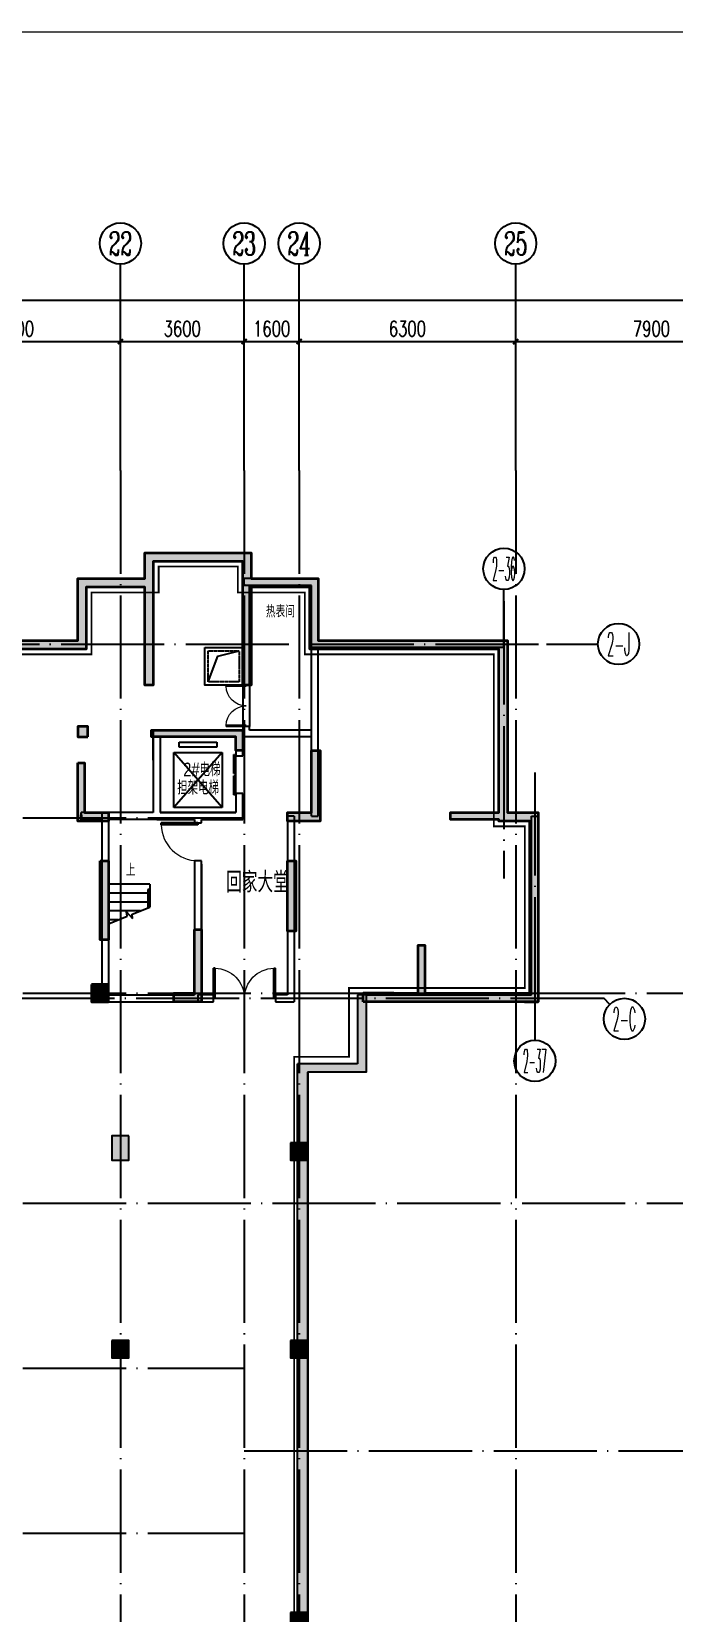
# Model space of a CAD drawing. Extents: x 290727 to 13733020, y 1731457 to 3643100.
# Drawn here: x 586229 to 604900, y 1834724 to 1880676 of the extents above; entities that cross this region are included whole.
import ezdxf
from ezdxf.enums import TextEntityAlignment as Align

# ---------------------------------------------------------------- set-up
doc = ezdxf.new("R2010")
doc.units = 0
doc.header["$LTSCALE"] = 10
for name, pattern in [('ACAD_ISO05W100', [33, 24, -3, 0, -3, 0, -3]), ('DASH', [0.35, 0.25, -0.1]), ('DOTE', [2.42, 2, -0.2, 0.02, -0.2])]:
    doc.linetypes.add(name, pattern=pattern)
doc.layers.get('0').update_dxf_attribs({"linetype": 'CONTINUOUS'})
for name, color, linetype, lineweight in [('_0', 7, 'CONTINUOUS', 15), ('用地红线', 1, 'CONTINUOUS', 13), ('砼墙', 8, 'CONTINUOUS', 35)]:
    doc.layers.add(name, color=color, linetype=linetype, lineweight=lineweight)
for name, color, linetype in [('AXIS', 3, 'CONTINUOUS'), ('AXIS_TEXT', 7, 'CONTINUOUS'), ('COLUMN', 9, 'CONTINUOUS'), ('DIM_SYMB', 3, 'CONTINUOUS'), ('DOTE', 8, 'DOTE'), ('EVTR', 2, 'CONTINUOUS'), ('PROMPT', 1, 'CONTINUOUS'), ('PUB_HATCH', 8, 'CONTINUOUS'), ('PUB_TEXT', 7, 'CONTINUOUS'), ('STAIR', 2, 'CONTINUOUS'), ('WALL', 255, 'CONTINUOUS'), ('WINDOW', 4, 'CONTINUOUS'), ('主楼轴线', 8, 'CONTINUOUS'), ('作业图', 4, 'CONTINUOUS'), ('房间名称', 7, 'CONTINUOUS'), ('文字', 4, 'CONTINUOUS'), ('防火分区示意线', 4, 'CONTINUOUS'), ('防火分区线', 7, 'CONTINUOUS'), ('集水坑', 181, 'DASH')]:
    doc.layers.add(name, color=color, linetype=linetype)
doc.layers.add('DIM_MODI', color=6, linetype='CONTINUOUS', plot=False)
doc.layers.get('0').off()
doc.styles.add('_TCH_AXIS', font='COMPLEX', dxfattribs={"bigfont": 'GBCBIG'})
doc.styles.add('_TCH_DIM', font='SIMPLEX', dxfattribs={"bigfont": 'GBCBIG'})
doc.styles.add('_TCH_DIM_T3', font='SIMPLEX', dxfattribs={"width": 0.705882, "bigfont": 'GBCBIG'})
doc.styles.add('COMPLEX', font='COMPLEX')
doc.styles.add('HNSJY', font='HNSJY-07', dxfattribs={"width": 0.8, "bigfont": 'HNSJY-HZ'})
doc.dimstyles.new('_TCH_ARCH&&150', dxfattribs={"dimtxt": 446.25, "dimasz": 150, "dimexe": 375, "dimexo": 450, "dimgap": 150, "dimtad": 1, "dimdec": 0, "dimzin": 0, "dimdsep": 46, "dimtxsty": '_TCH_DIM_T3', "dimblk": 'ARCHTICK', "dimcen": 0.09, "dimclrt": 7, "dimazin": 2, "dimtfac": 1, "dimtdec": 0, "dimtix": 1, "dimtmove": 2, "dimatfit": 3, "dimfxl": 1, "dimtolj": 1, "dimtzin": 0, "dimarcsym": 0})

# ---------------------------------------------------------------- blocks, each defined once
blk = doc.blocks.new('_AXISO')
blk.add_circle((0, 0), 0.5)
at = {"layer": 'AXIS_TEXT', "style": 'COMPLEX', "width": 1.041667}
blk.add_attdef('A', text='', height=0.56, dxfattribs=at).set_placement((-0.25, -0.28), (0.25, -0.28), align=Align.FIT)
blk = doc.blocks.new('_ArchTick')
at = {"color": 0, "linetype": 'ByBlock', "const_width": 0.4}
blk.add_lwpolyline([(-0.5, -0.5), (0.5, 0.5)], dxfattribs=at)
blk = doc.blocks.new('*D135')
at = {"layer": 'AXIS', "color": 0, "linetype": 'Continuous', "lineweight": -2, "transparency": 16777216}
for p, q in [((16384, 127685), (16384, 132560)), ((235384, 127685), (235384, 132560)), ((16384, 132185), (235384, 132185))]:
    blk.add_line(p, q, dxfattribs=at)
at = {"layer": 'AXIS', "color": 0, "linetype": 'Continuous', "lineweight": -2, "transparency": 16777216, "xscale": 150, "yscale": 150, "zscale": 150, "rotation": 180}
blk.add_blockref('_ArchTick', (16384, 132185), dxfattribs=at)
at = {"layer": 'AXIS', "color": 0, "linetype": 'Continuous', "lineweight": -2, "transparency": 16777216, "xscale": 150, "yscale": 150, "zscale": 150}
blk.add_blockref('_ArchTick', (235384, 132185), dxfattribs=at)
at = {"layer": 'AXIS', "color": 7, "linetype": 'Continuous', "transparency": 16777216, "insert": (125884, 132559), "char_height": 446.2, "attachment_point": 5, "style": '_TCH_DIM_T3'}
blk.add_mtext('\\A1;219000', dxfattribs=at)
blk = doc.blocks.new('*D148')
at = {"layer": 'AXIS', "color": 0, "linetype": 'Continuous', "lineweight": -2, "transparency": 16777216}
for p, q in [((97784, 127685), (97784, 131360)), ((97784, 130985), (103884, 130985)), ((103884, 127685), (103884, 131360))]:
    blk.add_line(p, q, dxfattribs=at)
at = {"layer": 'AXIS', "color": 0, "linetype": 'Continuous', "lineweight": -2, "transparency": 16777216, "xscale": 150, "yscale": 150, "zscale": 150, "rotation": 180}
blk.add_blockref('_ArchTick', (97784, 130985), dxfattribs=at)
at = {"layer": 'AXIS', "color": 0, "linetype": 'Continuous', "lineweight": -2, "transparency": 16777216, "xscale": 150, "yscale": 150, "zscale": 150}
blk.add_blockref('_ArchTick', (103884, 130985), dxfattribs=at)
at = {"layer": 'AXIS', "color": 7, "linetype": 'Continuous', "transparency": 16777216, "insert": (100834, 131359), "char_height": 446.2, "attachment_point": 5, "style": '_TCH_DIM_T3'}
blk.add_mtext('\\A1;6100', dxfattribs=at)
blk = doc.blocks.new('*D149')
at = {"layer": 'AXIS', "color": 0, "linetype": 'Continuous', "lineweight": -2, "transparency": 16777216}
for p, q in [((103884, 127685), (103884, 131360)), ((103884, 130985), (107484, 130985)), ((107484, 127685), (107484, 131360))]:
    blk.add_line(p, q, dxfattribs=at)
at = {"layer": 'AXIS', "color": 0, "linetype": 'Continuous', "lineweight": -2, "transparency": 16777216, "xscale": 150, "yscale": 150, "zscale": 150, "rotation": 180}
blk.add_blockref('_ArchTick', (103884, 130985), dxfattribs=at)
at = {"layer": 'AXIS', "color": 0, "linetype": 'Continuous', "lineweight": -2, "transparency": 16777216, "xscale": 150, "yscale": 150, "zscale": 150}
blk.add_blockref('_ArchTick', (107484, 130985), dxfattribs=at)
at = {"layer": 'AXIS', "color": 7, "linetype": 'Continuous', "transparency": 16777216, "insert": (105684, 131359), "char_height": 446.2, "attachment_point": 5, "style": '_TCH_DIM_T3'}
blk.add_mtext('\\A1;3600', dxfattribs=at)
blk = doc.blocks.new('*D150')
at = {"layer": 'AXIS', "color": 0, "linetype": 'Continuous', "lineweight": -2, "transparency": 16777216}
for p, q in [((107484, 127685), (107484, 131360)), ((107484, 130985), (109084, 130985)), ((109084, 127685), (109084, 131360))]:
    blk.add_line(p, q, dxfattribs=at)
at = {"layer": 'AXIS', "color": 0, "linetype": 'Continuous', "lineweight": -2, "transparency": 16777216, "xscale": 150, "yscale": 150, "zscale": 150, "rotation": 180}
blk.add_blockref('_ArchTick', (107484, 130985), dxfattribs=at)
at = {"layer": 'AXIS', "color": 0, "linetype": 'Continuous', "lineweight": -2, "transparency": 16777216, "xscale": 150, "yscale": 150, "zscale": 150}
blk.add_blockref('_ArchTick', (109084, 130985), dxfattribs=at)
at = {"layer": 'AXIS', "color": 7, "linetype": 'Continuous', "transparency": 16777216, "insert": (108284, 131359), "char_height": 446.2, "attachment_point": 5, "style": '_TCH_DIM_T3'}
blk.add_mtext('\\A1;1600', dxfattribs=at)
blk = doc.blocks.new('*D151')
at = {"layer": 'AXIS', "color": 0, "linetype": 'Continuous', "lineweight": -2, "transparency": 16777216}
for p, q in [((109084, 127685), (109084, 131360)), ((109084, 130985), (115384, 130985)), ((115384, 127685), (115384, 131360))]:
    blk.add_line(p, q, dxfattribs=at)
at = {"layer": 'AXIS', "color": 0, "linetype": 'Continuous', "lineweight": -2, "transparency": 16777216, "xscale": 150, "yscale": 150, "zscale": 150, "rotation": 180}
blk.add_blockref('_ArchTick', (109084, 130985), dxfattribs=at)
at = {"layer": 'AXIS', "color": 0, "linetype": 'Continuous', "lineweight": -2, "transparency": 16777216, "xscale": 150, "yscale": 150, "zscale": 150}
blk.add_blockref('_ArchTick', (115384, 130985), dxfattribs=at)
at = {"layer": 'AXIS', "color": 7, "linetype": 'Continuous', "transparency": 16777216, "insert": (112234, 131359), "char_height": 446.2, "attachment_point": 5, "style": '_TCH_DIM_T3'}
blk.add_mtext('\\A1;6300', dxfattribs=at)
blk = doc.blocks.new('*D152')
at = {"layer": 'AXIS', "color": 0, "linetype": 'Continuous', "lineweight": -2, "transparency": 16777216}
for p, q in [((115384, 127685), (115384, 131360)), ((115384, 130985), (123284, 130985)), ((123284, 127685), (123284, 131360))]:
    blk.add_line(p, q, dxfattribs=at)
at = {"layer": 'AXIS', "color": 0, "linetype": 'Continuous', "lineweight": -2, "transparency": 16777216, "xscale": 150, "yscale": 150, "zscale": 150, "rotation": 180}
blk.add_blockref('_ArchTick', (115384, 130985), dxfattribs=at)
at = {"layer": 'AXIS', "color": 0, "linetype": 'Continuous', "lineweight": -2, "transparency": 16777216, "xscale": 150, "yscale": 150, "zscale": 150}
blk.add_blockref('_ArchTick', (123284, 130985), dxfattribs=at)
at = {"layer": 'AXIS', "color": 7, "linetype": 'Continuous', "transparency": 16777216, "insert": (119334, 131359), "char_height": 446.2, "attachment_point": 5, "style": '_TCH_DIM_T3'}
blk.add_mtext('\\A1;7900', dxfattribs=at)
blk = doc.blocks.new('$DorLib2D$00000001')
for p, q in [((0.45, 0.975), (0.5, 0.975)), ((0.45, 0), (0.45, 0.975)), ((0.5, 0), (0.5, 0.975)), ((0.5, 0), (0.45, 0))]:
    blk.add_line(p, q)
at = {"lineweight": 13}
blk.add_arc((0.475, 0), 0.975, 91.4693, 180, dxfattribs=at)
blk = doc.blocks.new('$DorLib2D$00000127')
at = {"color": 0, "linetype": 'Continuous'}
for p, q in [((-0.033, 0.795, -93.75), (-0.533, 0.795, -93.75)), ((-0.533, 0.795, -93.75), (-0.533, 0.69, -93.75)), ((-0.033, 0.69, -93.75), (-0.533, 0.69, -93.75)), ((0.5, 0.5, -93.75), (-0.5, 0.5, -93.75)), ((-0.033, 0.795, -93.75), (-0.033, 0.69, -93.75)), ((0.033, 0.795, -93.75), (0.033, 0.69, -93.75)), ((0.533, 0.795, -93.75), (0.033, 0.795, -93.75)), ((0.533, 0.69, -93.75), (0.033, 0.69, -93.75)), ((0.533, 0.795, -93.75), (0.533, 0.69, -93.75))]:
    blk.add_line(p, q, dxfattribs=at)
blk = doc.blocks.new('$DorLib2D$00000002')
for p, q in [((-0.5, 0), (-0.5, 0.4875)), ((-0.475, 0.4875), (-0.5, 0.4875)), ((-0.475, 0), (-0.475, 0.4875)), ((0.475, 0), (0.475, 0.4875)), ((0.475, 0.4875), (0.5, 0.4875)), ((0.5, 0), (0.5, 0.4875)), ((-0.5, 0), (-0.475, 0)), ((0.5, 0), (0.475, 0))]:
    blk.add_line(p, q)
at = {"lineweight": 13}
for centre, start, end in [((-0.4875, 0), 0, 88.53072), ((0.4875, 0), 91.46928, 180)]:
    blk.add_arc(centre, 0.4875, start, end, dxfattribs=at)
blk = doc.blocks.new('A$C26CF02E8')
at = {"layer": '用地红线', "color": 1, "linetype": 'ACAD_ISO05W100', "ltscale": 0.1}
blk.add_lwpolyline([(15026, 140864), (243102, 140866), (258103, 125865), (258104, 39), (205527, 36), (8170, 25), (26, 25), (26, 10201), (25, 125862)], close=True, dxfattribs=at)
blk = doc.blocks.new('_FZH')
blk.add_lwpolyline([(-0.5, -0.5), (0.5, -0.5), (0.5, 0.5), (-0.5, 0.5)], close=True)
at = {"layer": 'PUB_HATCH'}
blk.add_solid([(-0.5, -0.5), (0.5, -0.5), (-0.5, 0.5), (0.5, 0.5)], dxfattribs=at)
blk = doc.blocks.new('A$C55C93FC2')
at = {"layer": 'AXIS', "linetype": 'Continuous'}
for p, q in [((103884.1, 127235.5), (103884.1, 133235.5)), ((107484.1, 127235.5), (107484.1, 133235.5)), ((109084.1, 127235.5), (109084.1, 133235.5)), ((115384.1, 127235.5), (115384.1, 133235.5))]:
    blk.add_line(p, q, dxfattribs=at)
at = {"layer": 'DOTE', "linetype": 'DOTE', "ltscale": 150}
for p, q in [((103884.1, 127235.5), (103884.1, 58602.6)), ((107484.1, 127235.5), (107484.1, 12200)), ((109084.1, 127235.5), (109084.1, 79426.6)), ((115384.1, 127235.5), (115384.1, 12200)), ((10299.5, 117142.4), (107472.3, 117142.4)), ((10299.5, 112042.4), (252290.8, 112042.4)), ((10299.5, 105942.4), (252290.8, 105942.4)), ((10299.5, 101142.4), (107472.3, 101142.4)), ((107484.1, 98742.4), (252290.8, 98742.4)), ((10299.5, 96342.4), (107472.3, 96342.4))]:
    blk.add_line(p, q, dxfattribs=at)
at = {"layer": 'AXIS', "linetype": 'Continuous'}
ref = blk.add_blockref('_AXISO', (103884.1, 133835.5), dxfattribs=dict(at, xscale=1200, yscale=1200, zscale=1200))
ref.add_attrib('A', '22', dxfattribs={"layer": 'AXIS_TEXT', "linetype": 'Continuous', "height": 678.82, "style": '_TCH_AXIS', "width": 0.617647}).set_placement((103544.7, 133496.1), (104223.5, 133496.1), align=Align.FIT)
ref = blk.add_blockref('_AXISO', (107484.1, 133835.5), dxfattribs=dict(at, xscale=1200, yscale=1200, zscale=1200))
ref.add_attrib('A', '23', dxfattribs={"layer": 'AXIS_TEXT', "linetype": 'Continuous', "height": 678.82, "style": '_TCH_AXIS', "width": 0.617647}).set_placement((107144.7, 133496.1), (107823.5, 133496.1), align=Align.FIT)
ref = blk.add_blockref('_AXISO', (109084.1, 133835.5), dxfattribs=dict(at, xscale=1200, yscale=1200, zscale=1200))
ref.add_attrib('A', '24', dxfattribs={"layer": 'AXIS_TEXT', "linetype": 'Continuous', "height": 678.82, "style": '_TCH_AXIS', "width": 0.583333}).set_placement((108744.7, 133496.1), (109423.5, 133496.1), align=Align.FIT)
ref = blk.add_blockref('_AXISO', (115384.1, 133835.5), dxfattribs=dict(at, xscale=1200, yscale=1200, zscale=1200))
ref.add_attrib('A', '25', dxfattribs={"layer": 'AXIS_TEXT', "linetype": 'Continuous', "height": 678.82, "style": '_TCH_AXIS', "width": 0.617647}).set_placement((115044.7, 133496.1), (115723.5, 133496.1), align=Align.FIT)
for p1, p2, distance, picture, middle in [((16384.1, 127235.5), (235384.4, 127235.5), 4950, '*D135', (125884.3, 132558.6)), ((97784.1, 127235.5), (103884.1, 127235.5), 3750, '*D148', (100834.1, 131358.6)), ((103884.1, 127235.5), (107484.1, 127235.5), 3750, '*D149', (105684.1, 131358.6)), ((107484.1, 127235.5), (109084.1, 127235.5), 3750, '*D150', (108284.1, 131358.6)), ((109084.1, 127235.5), (115384.1, 127235.5), 3750, '*D151', (112234.1, 131358.6)), ((115384.1, 127235.5), (123284.1, 127235.5), 3750, '*D152', (119334.1, 131358.6))]:
    dim = blk.add_aligned_dim(p1=p1, p2=p2, distance=distance, dimstyle='_TCH_ARCH&&150', dxfattribs=at)
    dim.commit()
    dim.dimension.update_dxf_attribs({"geometry": picture, "text_midpoint": middle})
blk = doc.blocks.new('车库建筑作业图')
at = {"layer": '_0'}
h = blk.add_hatch(color=8, dxfattribs=at)
h.dxf.hatch_style = 1
h.paths.add_polyline_path([(600970, 2238230), (595870, 2238230), (595870, 2238480), (597470, 2238480), (597470, 2239880), (597670, 2239880), (597670, 2238480), (600720, 2238480), (600720, 2243480), (599820, 2243480), (599820, 2243530), (598420, 2243530), (598420, 2243730), (599820, 2243730), (599820, 2248480), (594320, 2248480), (594320, 2250280), (592620, 2250280), (592620, 2247430), (592370, 2247430), (592370, 2251030), (589770, 2251030), (589770, 2247430), (589520, 2247430), (589520, 2250280), (587820, 2250280), (587820, 2248480), (582270, 2248480), (582270, 2247080), (582070, 2247080), (582070, 2248480), (580470, 2248480), (580470, 2247080), (580270, 2247080), (580270, 2248480), (574720, 2248480), (574720, 2250280), (573020, 2250280), (573020, 2247430), (572770, 2247430), (572770, 2251030), (570170, 2251030), (570170, 2247430), (569920, 2247430), (569920, 2250280), (568220, 2250280), (568220, 2248480), (562720, 2248480), (562720, 2246480), (562470, 2246480), (562470, 2248480), (561470, 2248480), (561470, 2244780), (559270, 2244780), (559270, 2243580), (555511, 2243580), (555511, 2243830), (559020, 2243830), (559020, 2245030), (561220, 2245030), (561220, 2248730), (567970, 2248730), (567970, 2250530), (569920, 2250530), (569920, 2251280), (573020, 2251280), (573020, 2250530), (574970, 2250530), (574970, 2248730), (587570, 2248730), (587570, 2250530), (589520, 2250530), (589520, 2251280), (592620, 2251280), (592620, 2250530), (594570, 2250530), (594570, 2248730), (600070, 2248730), (600070, 2243730), (600970, 2243730)])
h = blk.add_hatch(color=8, dxfattribs=at)
h.dxf.hatch_style = 1
h.paths.add_polyline_path([(561570, 2248930), (561570, 2248530), (561970, 2248530), (561970, 2248930)])
h.paths.add_polyline_path([(561070, 2248930), (561070, 2248530), (561470, 2248530), (561470, 2248930)])
h.paths.add_polyline_path([(562720, 2243530), (564120, 2243530), (564120, 2243730), (562720, 2243730), (562720, 2244130), (562470, 2244130), (562470, 2243480), (562720, 2243480)])
h.paths.add_polyline_path([(561570, 2241680), (561570, 2243730), (561820, 2243730), (561820, 2241680)])
h.paths.add_polyline_path([(561070, 2243830), (561070, 2243430), (561470, 2243430), (561470, 2243830)])
h.paths.add_polyline_path([(564870, 2239880), (565070, 2239880), (565070, 2238480), (565770, 2238480), (565770, 2238230), (564870, 2238230)])
h.paths.add_polyline_path([(561970, 2238230), (561570, 2238230), (561570, 2240280), (561820, 2240280), (561820, 2238480), (561970, 2238480)])
h.paths.add_polyline_path([(577870, 2239880), (578070, 2239880), (578070, 2238230), (577170, 2238230), (577170, 2238480), (577870, 2238480)])
h.paths.add_polyline_path([(574070, 2242330), (574320, 2242330), (574320, 2240030), (574070, 2240030)])
h.paths.add_polyline_path([(568620, 2242330), (568870, 2242330), (568870, 2240280), (568620, 2240280)])
h.paths.add_polyline_path([(570370, 2245530), (570170, 2245530), (570170, 2246130), (572820, 2246130), (572820, 2245930), (572570, 2245930), (572570, 2245930), (570370, 2245930)])
h.paths.add_polyline_path([(571370, 2240330), (571570, 2240330), (571570, 2238480), (572170, 2238480), (572170, 2238230), (571370, 2238230)])
h.paths.add_polyline_path([(567920, 2245530), (568170, 2245530), (568170, 2243730), (568870, 2243730), (568870, 2243480), (567920, 2243480)])
h.paths.add_polyline_path([(574770, 2245180), (574970, 2245180), (574970, 2243480), (574070, 2243480), (574070, 2243730), (574770, 2243730)])
h.paths.add_polyline_path([(578820, 2243530), (578820, 2243730), (580270, 2243730), (580270, 2244130), (580470, 2244130), (580470, 2243530)])
h.paths.add_polyline_path([(581570, 2238480), (581570, 2238230), (580970, 2238230), (580970, 2238480), (581170, 2238480), (581170, 2239880), (581370, 2239880), (581370, 2238480)])
h.paths.add_polyline_path([(584470, 2239880), (584670, 2239880), (584670, 2238480), (585368, 2238480), (585368, 2238230), (584470, 2238230)])
h.paths.add_polyline_path([(588220, 2242330), (588470, 2242330), (588470, 2240030), (588220, 2240030)])
h.paths.add_polyline_path([(582070, 2244130), (582270, 2244130), (582270, 2243730), (583720, 2243730), (583720, 2243530), (582070, 2243530)])
h.paths.add_polyline_path([(592370, 2245530), (592170, 2245530), (592170, 2245930), (589970, 2245930), (589970, 2245930), (589720, 2245930), (589720, 2246130), (592370, 2246130)])
h.paths.add_polyline_path([(590970, 2240330), (591170, 2240330), (591170, 2238230), (590370, 2238230), (590370, 2238480), (590970, 2238480)])
h.paths.add_polyline_path([(587570, 2245180), (587770, 2245180), (587770, 2243730), (588470, 2243730), (588470, 2243480), (587570, 2243480)])
h.paths.add_polyline_path([(587870, 2245930), (587870, 2246230), (587570, 2246230), (587570, 2245930)])
h.paths.add_polyline_path([(574970, 2245930), (574970, 2246230), (574670, 2246230), (574670, 2245930)])
h.paths.add_polyline_path([(593670, 2242330), (593920, 2242330), (593920, 2240280), (593670, 2240280)])
h.paths.add_polyline_path([(594370, 2245530), (594620, 2245530), (594620, 2243480), (593670, 2243480), (593670, 2243730), (594370, 2243730)])
h = blk.add_hatch(color=256, dxfattribs=at)
h.dxf.hatch_style = 1
h.paths.add_polyline_path([(561570, 2238730), (561570, 2238230), (562070, 2238230), (562070, 2238730)])
h.paths.add_polyline_path([(564870, 2238730), (564870, 2238230), (565370, 2238230), (565370, 2238730)])
h.paths.add_polyline_path([(574070, 2238730), (574070, 2238230), (574570, 2238230), (574570, 2238730)])
h.paths.add_polyline_path([(581020, 2238730), (581020, 2238230), (581520, 2238230), (581520, 2238730)])
h.paths.add_polyline_path([(587970, 2238730), (587970, 2238230), (588470, 2238230), (588470, 2238730)])
at = {"layer": 'PUB_HATCH', "linetype": 'Continuous'}
for points in [[(595712, 2238430), (595712, 2236430), (595962, 2236180), (595962, 2238430)], [(593962, 2234130), (594262, 2234130), (594262, 2236180), (593962, 2236430)], [(595962, 2236180), (595712, 2236430), (593962, 2236430), (594262, 2236180)], [(594262, 2233630), (593962, 2233630), (593962, 2228380), (594262, 2228380)], [(594262, 2227880), (593962, 2227880), (593962, 2220480), (594262, 2220480)]]:
    blk.add_hatch(color=256, dxfattribs=at).paths.add_polyline_path(points)
at = {"layer": 'AXIS', "linetype": 'Continuous'}
for p, q in [((599970, 2248716), (599970, 2250216)), ((601205, 2248630), (602705, 2248630)), ((600870, 2238612), (600870, 2237112)), ((601374, 2238330), (602874, 2238330)), ((603050, 2238154), (602874, 2238330))]:
    blk.add_line(p, q, dxfattribs=at)
at = {"layer": 'DIM_MODI', "linetype": 'Continuous'}
for p, q in [((589520, 2250530), (589520, 2251280)), ((589520, 2251280), (592620, 2251280)), ((592620, 2251280), (592620, 2250530)), ((587570, 2248730), (587570, 2250530)), ((587570, 2250530), (589520, 2250530)), ((592620, 2250530), (594570, 2250530)), ((594570, 2250530), (594570, 2248730)), ((574970, 2248730), (587570, 2248730)), ((594570, 2248730), (600070, 2248730)), ((600070, 2248730), (600070, 2243730)), ((600070, 2243730), (600970, 2243730)), ((600970, 2243730), (600970, 2238230)), ((600970, 2238230), (595962, 2238230)), ((595962, 2238230), (595962, 2236180)), ((595962, 2236180), (594262, 2236180)), ((594262, 2236180), (594262, 2212580))]:
    blk.add_line(p, q, dxfattribs=at)
at = {"layer": 'DIM_SYMB'}
blk.add_lwpolyline([(589070, 2241780, 0, 0, 0), (589070, 2241170, 80, 0, 0), (589070, 2240870, 0, 0, 0)], format="xyseb", dxfattribs=at)
at = {"layer": 'EVTR'}
for p, q in [((590520, 2245630), (590520, 2245780)), ((590520, 2245780), (591620, 2245780)), ((591620, 2245780), (591620, 2245630)), ((590370, 2243880), (590370, 2245480)), ((590370, 2245480), (591770, 2245480)), ((591770, 2245480), (590370, 2243880)), ((591770, 2243880), (590370, 2245480)), ((590370, 2243880), (590370, 2245480)), ((591620, 2245630), (590520, 2245630)), ((591770, 2245480), (591770, 2243880)), ((591770, 2243880), (590370, 2243880))]:
    blk.add_line(p, q, dxfattribs=at)
at = {"layer": 'PROMPT'}
for p, q in [((587650, 2243610), (587690, 2243650)), ((587650, 2243650), (587690, 2243610))]:
    blk.add_line(p, q, dxfattribs=at)
blk.add_lwpolyline([(587650, 2243610), (587690, 2243610), (587690, 2243650), (587650, 2243650)], close=True, dxfattribs=at)
at = {"layer": 'STAIR'}
for p, q in [((588470, 2241650), (588470, 2240500)), ((589670, 2241650), (588470, 2241650)), ((589670, 2241650), (589670, 2241490)), ((589610, 2241390), (588470, 2241390)), ((589610, 2241130), (588470, 2241130)), ((589610, 2241490), (589610, 2240955)), ((589670, 2241490), (589610, 2241490)), ((589670, 2241490), (589670, 2240979)), ((589670, 2241490), (589670, 2240979)), ((589395, 2240870), (588470, 2240870)), ((588470, 2240500), (589005, 2240714)), ((588745, 2240610), (588470, 2240610)), ((589005, 2240714), (588989, 2240848)), ((588989, 2240848), (589168, 2240647)), ((589153, 2240773), (589670, 2240979)), ((589168, 2240647), (589153, 2240773))]:
    blk.add_line(p, q, dxfattribs=at)
at = {"layer": 'WALL', "linetype": 'Continuous'}
for p, q in [((592370, 2250330), (592370, 2247430)), ((592570, 2250330), (592370, 2250330)), ((594570, 2250530), (592412, 2250530)), ((592412, 2250330), (592412, 2250530)), ((594370, 2250330), (592412, 2250330)), ((592570, 2247430), (592570, 2250330)), ((594370, 2248530), (594370, 2250330)), ((594570, 2248730), (594570, 2250530)), ((599970, 2248530), (594370, 2248530)), ((594370, 2246130), (594370, 2248480)), ((594370, 2248480), (594570, 2248480)), ((594370, 2243630), (594370, 2248480)), ((594370, 2248480), (594570, 2248480)), ((599970, 2248730), (594570, 2248730)), ((594570, 2246030), (594570, 2248480)), ((594570, 2243630), (594570, 2248480)), ((599970, 2248530), (599970, 2248730)), ((592370, 2247430), (592570, 2247430)), ((592570, 2246230), (592370, 2246230)), ((592370, 2246230), (592370, 2246130)), ((592570, 2246130), (592570, 2246230)), ((594370, 2245530), (594370, 2245930)), ((594570, 2245530), (594570, 2246030)), ((594370, 2245530), (594570, 2245530)), ((588270, 2243730), (587670, 2243730)), ((587670, 2243530), (587670, 2243730)), ((588270, 2243530), (587670, 2243530)), ((593670, 2243630), (593670, 2238430)), ((593870, 2243630), (593670, 2243630)), ((593870, 2243630), (593870, 2238230)), ((594370, 2243630), (594570, 2243630)), ((600770, 2238430), (600770, 2243630)), ((600770, 2243630), (600970, 2243630)), ((600970, 2238230), (600970, 2243630)), ((591520, 2238430), (591070, 2238430)), ((591070, 2238430), (591070, 2238230)), ((591520, 2238230), (591520, 2238430)), ((593670, 2238430), (593320, 2238430)), ((593320, 2238430), (593320, 2238230)), ((595712, 2238430), (595712, 2236430)), ((595962, 2238430), (595712, 2238430)), ((595962, 2238430), (595962, 2236180)), ((595962, 2238430), (600770, 2238430)), ((591070, 2238230), (591520, 2238230)), ((593320, 2238230), (593870, 2238230)), ((595962, 2238230), (600970, 2238230)), ((593962, 2234130), (593962, 2236430)), ((595712, 2236430), (593962, 2236430)), ((594262, 2234130), (594262, 2236180)), ((595962, 2236180), (594262, 2236180)), ((593962, 2228380), (593962, 2233630)), ((594262, 2228380), (594262, 2233630)), ((593962, 2220480), (593962, 2227880)), ((594262, 2220480), (594262, 2227880))]:
    blk.add_line(p, q, dxfattribs=at)
at = {"layer": 'WALL'}
for p, q in [((589770, 2245255), (589770, 2246130)), ((589770, 2245255), (589770, 2246130)), ((589770, 2246130), (589770, 2243730)), ((592270, 2246130), (589770, 2246130)), ((592370, 2246130), (592270, 2246130)), ((594370, 2246130), (592570, 2246130)), ((589970, 2245930), (589970, 2243730)), ((592170, 2245930), (589970, 2245930)), ((592170, 2245930), (592170, 2245380)), ((592370, 2245380), (592370, 2245930)), ((592470, 2245930), (592370, 2245930)), ((594370, 2245930), (592470, 2245930)), ((592170, 2245380), (592370, 2245380)), ((592370, 2244280), (592170, 2244280)), ((592170, 2244280), (592170, 2243730)), ((592370, 2243530), (592370, 2244280)), ((588270, 2243730), (588270, 2238230)), ((589770, 2243730), (588270, 2243730)), ((588470, 2243530), (588470, 2238430)), ((589870, 2243530), (588470, 2243530)), ((589870, 2243530), (590970, 2243530)), ((592170, 2243730), (589970, 2243730)), ((589970, 2243730), (591070, 2243730)), ((590970, 2243530), (590970, 2243430)), ((590970, 2243430), (591170, 2243430)), ((591070, 2243730), (592170, 2243730)), ((591170, 2243430), (591170, 2243530)), ((591170, 2243530), (592370, 2243530)), ((591170, 2242330), (590970, 2242330)), ((590970, 2242330), (590970, 2238430)), ((591170, 2238330), (591170, 2242330)), ((591170, 2242230), (591170, 2238330)), ((588470, 2238430), (590970, 2238430)), ((591170, 2238330), (591170, 2238230)), ((588270, 2238230), (590970, 2238230)), ((590970, 2238230), (590970, 2238230)), ((591170, 2238230), (590970, 2238230))]:
    blk.add_line(p, q, dxfattribs=at)
at = {"layer": 'WINDOW', "linetype": 'Continuous'}
for p, q in [((592370, 2247430), (592370, 2246230)), ((592570, 2247430), (592570, 2246230))]:
    blk.add_line(p, q, dxfattribs=at)
at = {"layer": '主楼轴线', "linetype": 'DOTE', "ltscale": 150}
for p, q in [((599970, 2249873), (599970, 2241813)), ((558045, 2248630), (602351, 2248630)), ((600870, 2244897), (600870, 2237626)), ((560232, 2238330), (602253, 2238330))]:
    blk.add_line(p, q, dxfattribs=at)
at = {"layer": '用地红线', "color": 1, "linetype": 'ACAD_ISO05W100', "ltscale": 0.1}
blk.add_lwpolyline([(505574, 2266429), (733650, 2266431), (748651, 2251430), (748652, 2125604), (696075, 2125601), (498718, 2125590), (490574, 2125590), (490574, 2135766), (490573, 2251427)], close=True, dxfattribs=at)
at = {"layer": '砼墙'}
for points in [[(600570, 2238480), (600720, 2238480), (600720, 2243480), (599820, 2243480), (599820, 2243530), (598420, 2243530), (598420, 2243730), (599820, 2243730), (599820, 2248480), (594320, 2248480), (594320, 2250280), (592620, 2250280), (592620, 2247430), (592370, 2247430), (592370, 2251030), (589770, 2251030), (589770, 2247430), (589520, 2247430), (589520, 2250280), (587820, 2250280), (587820, 2248480), (582270, 2248480)], [(574970, 2248730), (587570, 2248730), (587570, 2250530), (589520, 2250530), (589520, 2251280), (592620, 2251280), (592620, 2250530), (594570, 2250530), (594570, 2248730), (600070, 2248730), (600070, 2243730), (600970, 2243730), (600970, 2238230), (595870, 2238230)], [(595870, 2238230), (595870, 2238480), (597470, 2238480), (597470, 2239880), (597670, 2239880), (597670, 2238480), (600720, 2238480)], [(596770, 2238480), (595870, 2238480)], [(600570, 2238230), (600970, 2238230)]]:
    blk.add_lwpolyline(points, dxfattribs=at)
at = {"layer": '砼墙', "color": 2}
for points in [[(587870, 2245930), (587870, 2246230), (587570, 2246230), (587570, 2245930)], [(587970, 2238730), (587970, 2238230), (588470, 2238230), (588470, 2238730)]]:
    blk.add_lwpolyline(points, close=True, dxfattribs=at)
at = {"layer": '砼墙'}
for points in [[(592370, 2245530), (592170, 2245530), (592170, 2245930), (589970, 2245930), (589970, 2245930), (589720, 2245930), (589720, 2246130), (592370, 2246130)], [(594370, 2245530), (594620, 2245530), (594620, 2243480), (593670, 2243480), (593670, 2243730), (594370, 2243730)], [(587570, 2245180), (587770, 2245180), (587770, 2243730), (588470, 2243730), (588470, 2243480), (587570, 2243480)], [(588220, 2242330), (588470, 2242330), (588470, 2240030), (588220, 2240030)], [(593670, 2242330), (593920, 2242330), (593920, 2240280), (593670, 2240280)], [(590970, 2240330), (591170, 2240330), (591170, 2238230), (590370, 2238230), (590370, 2238480), (590970, 2238480)]]:
    blk.add_lwpolyline(points, close=True, dxfattribs=at)
at = {"layer": '防火分区示意线', "color": 5, "linetype": 'DASH', "ltscale": 300, "const_width": 50}
blk.add_lwpolyline([(574576, 2248330), (587976, 2248330), (587976, 2250130), (589926, 2250130), (589926, 2250880), (592226, 2250880), (592226, 2250130), (594176, 2250130), (594176, 2248330), (599676, 2248330), (599676, 2243330), (600576, 2243330), (600576, 2238630), (595462, 2238630), (595462, 2236630), (593869, 2236630), (593869, 2212830)], dxfattribs=at)
at = {"layer": '防火分区线', "linetype": 'Continuous', "flags": 128}
blk.add_lwpolyline([(574970, 2248730), (587570, 2248730), (587570, 2250530), (589520, 2250530), (589520, 2251280), (592620, 2251280), (592620, 2250530), (594570, 2250530), (594570, 2248730), (600070, 2248730), (600070, 2243730), (600970, 2243730), (600970, 2238230), (595962, 2238230), (595962, 2236180), (594262, 2236180), (594262, 2212430)], dxfattribs=at)
at = {"layer": '集水坑', "linetype": 'ByBlock'}
blk.add_lwpolyline([(591270, 2248530), (592370, 2248530), (592370, 2247430), (591270, 2247430)], close=True, dxfattribs=at)
at = {"layer": '集水坑', "linetype": 'DASH'}
blk.add_lwpolyline([(591370, 2248430), (592270, 2248430), (592270, 2247530), (591370, 2247530)], close=True, dxfattribs=at)
at = {"layer": '集水坑', "linetype": 'ByBlock'}
blk.add_lwpolyline([(591370, 2247530), (591643, 2248280), (592270, 2248430)], dxfattribs=at)
at = {"layer": 'AXIS', "linetype": 'Continuous'}
ref = blk.add_blockref('_AXISO', (599970, 2250816), dxfattribs=dict(at, xscale=1200, yscale=1200, zscale=1200))
ref.add_attrib('A', '2-36', dxfattribs={"layer": 'AXIS_TEXT', "linetype": 'Continuous', "height": 678.8, "style": '_TCH_AXIS', "width": 0.265823}).set_placement((599631, 2250477), (600309, 2250477), align=Align.FIT)
ref = blk.add_blockref('_AXISO', (603305, 2248630), dxfattribs=dict(at, xscale=1200, yscale=1200, zscale=1200))
ref.add_attrib('A', '2-J', dxfattribs={"layer": 'AXIS_TEXT', "linetype": 'Continuous', "height": 678.8, "style": '_TCH_AXIS', "width": 0.368421}).set_placement((602965, 2248290), (603644, 2248290), align=Align.FIT)
ref = blk.add_blockref('_AXISO', (603474, 2237730), dxfattribs=dict(at, xscale=1200, yscale=1200, zscale=1200))
ref.add_attrib('A', '2-C', dxfattribs={"layer": 'AXIS_TEXT', "linetype": 'Continuous', "height": 678.8, "style": '_TCH_AXIS', "width": 0.344262}).set_placement((603135, 2237390), (603814, 2237390), align=Align.FIT)
ref = blk.add_blockref('_AXISO', (600870, 2236512), dxfattribs=dict(at, xscale=1200, yscale=1200, zscale=1200))
ref.add_attrib('A', '2-37', dxfattribs={"layer": 'AXIS_TEXT', "linetype": 'Continuous', "height": 678.8, "style": '_TCH_AXIS', "width": 0.265823}).set_placement((600531, 2236173), (601209, 2236173), align=Align.FIT)
at = {"layer": 'COLUMN', "linetype": 'Continuous', "xscale": 500}
for p, yscale, zscale, rotation in [((588221, 2238480), 500, 500, 270), ((588812, 2233980), 699.987181798555, 699.987181798555, 180), ((594012, 2233880), 500, 500, 270), ((588812, 2228130), 500, 500, 270), ((594012, 2228130), 500, 500, 270), ((594012, 2220230), 500, 500, 270)]:
    blk.add_blockref('_FZH', p, dxfattribs=dict(at, yscale=yscale, zscale=zscale, rotation=rotation))
at = {"layer": 'WINDOW', "linetype": 'Continuous', "rotation": 90}
for name, p, xscale, yscale, zscale in [('$DorLib2D$00000002', (592470, 2246830), -1200, 1200, 1200), ('$DorLib2D$00000001', (591070, 2242880), 1100, 1100, -1100)]:
    blk.add_blockref(name, p, dxfattribs=dict(at, xscale=xscale, yscale=yscale, zscale=zscale))
at = {"layer": 'WINDOW', "xscale": -1100, "yscale": 200, "zscale": 1100, "rotation": 90}
blk.add_blockref('$DorLib2D$00000127', (592270, 2244830), dxfattribs=at)
at = {"layer": 'WINDOW', "linetype": 'Continuous', "xscale": -1800, "yscale": 1800, "zscale": 1800}
blk.add_blockref('$DorLib2D$00000002', (592420, 2238330), dxfattribs=at)
at = {"layer": '文字', "linetype": 'Continuous'}
for name, p in [('A$C26CF02E8', (490548, 2125565)), ('A$C55C93FC2', (484928, 2126437))]:
    blk.add_blockref(name, p, dxfattribs=at)
at = {"layer": 'PUB_TEXT', "style": '_TCH_DIM'}
blk.add_text('上', height=357, dxfattribs=at).set_placement((588966, 2241885))
at = {"layer": '房间名称', "style": 'HNSJY', "width": 0.8}
blk.add_text('热表间', height=350, rotation=0, dxfattribs=at).set_placement((593046, 2249402))
for s, p in [('2#电梯', (590640, 2244781)), ('担架电梯', (590465, 2244254))]:
    blk.add_text(s, height=400, dxfattribs=at).set_placement(p)
at = {"layer": '文字', "linetype": 'Continuous', "style": 'HNSJY', "width": 0.8}
blk.add_text('回家大堂', height=600, dxfattribs=at).set_placement((591888, 2241405))

msp = doc.modelspace()

# ---------------------------------------------------------------- block references
at = {"layer": '作业图', "linetype": 'Continuous'}
msp.add_blockref('车库建筑作业图', (0, -385756), dxfattribs=at)

doc.saveas('drawing.dxf')
